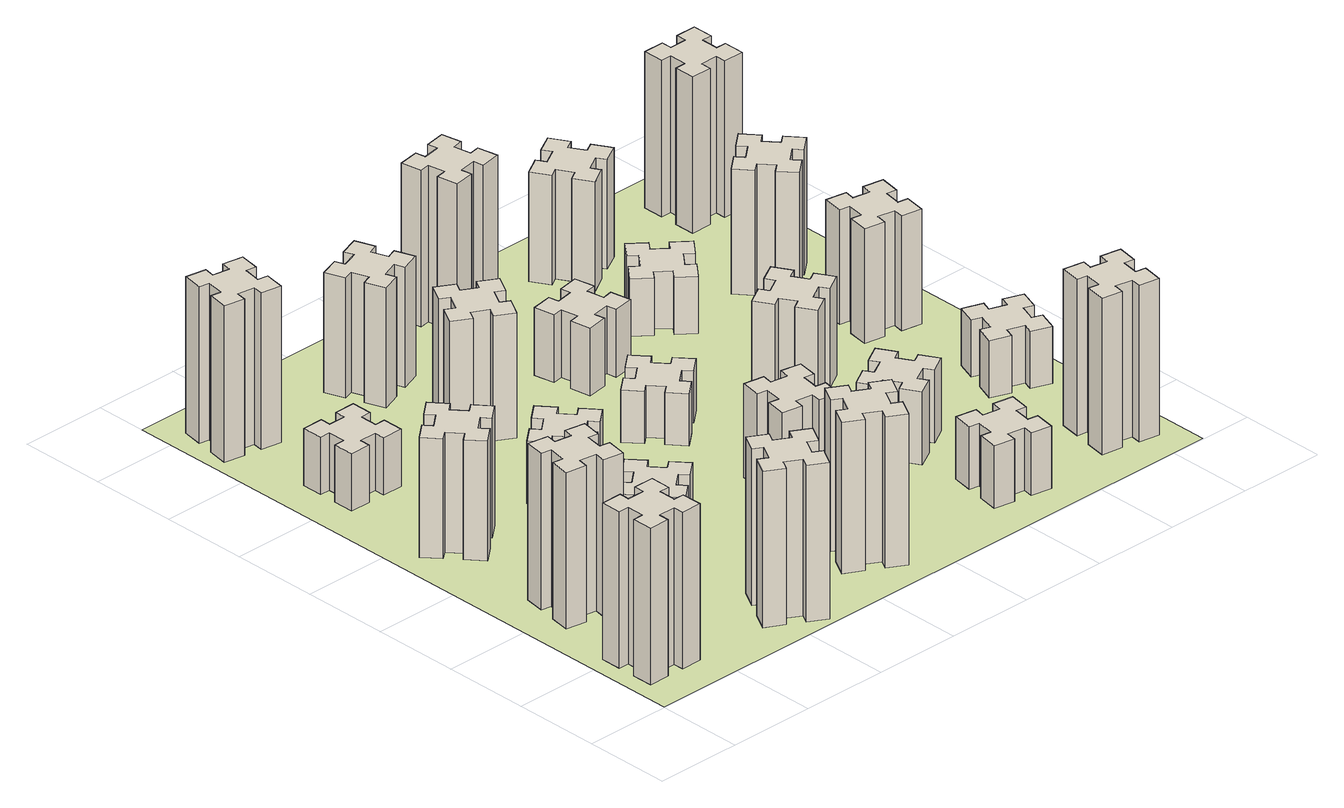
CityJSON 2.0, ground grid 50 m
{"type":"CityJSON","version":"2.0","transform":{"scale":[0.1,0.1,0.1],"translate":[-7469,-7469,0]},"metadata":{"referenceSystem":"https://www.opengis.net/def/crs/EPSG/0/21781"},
"CityObjects":{
"building1":{"type":"Building","attributes":{"class":"1000","function":"1000","usage":"1000","yearOfConstruction":2016,"roofType":"1000","measuredHeight":90,"storeysAboveGround":30,"storeysBelowGround":0},"geometry":[{"type":"Solid","lod":"1","boundaries":[[[[0,1,2,3,4,5,6,7,8,9,10,11,12,13,14,15,16,17,18,19]],[[17,16,20,21]],[[16,15,22,20]],[[15,14,23,22]],[[14,13,24,23]],[[13,12,25,24]],[[12,11,26,25]],[[11,10,27,26]],[[10,9,28,27]],[[9,8,29,28]],[[8,7,30,29]],[[7,6,31,30]],[[6,5,32,31]],[[5,4,33,32]],[[4,3,34,33]],[[3,2,35,34]],[[2,1,36,35]],[[1,0,37,36]],[[0,19,38,37]],[[19,18,39,38]],[[18,17,21,39]],[[24,25,26,27,28,29,30,31,32,33,34,35,36,37,38,39,21,20,22,23]]]]}]},
"building2":{"type":"Building","attributes":{"class":"1000","function":"1000","usage":"1000","yearOfConstruction":2016,"roofType":"1000","measuredHeight":90,"storeysAboveGround":30,"storeysBelowGround":0},"geometry":[{"type":"Solid","lod":"1","boundaries":[[[[40,41,42,43,44,45,46,47,48,49,50,51,52,53,54,55,56,57,58,59]],[[57,56,60,61]],[[56,55,62,60]],[[55,54,63,62]],[[54,53,64,63]],[[53,52,65,64]],[[52,51,66,65]],[[51,50,67,66]],[[50,49,68,67]],[[49,48,69,68]],[[48,47,70,69]],[[47,46,71,70]],[[46,45,72,71]],[[45,44,73,72]],[[44,43,74,73]],[[43,42,75,74]],[[42,41,76,75]],[[41,40,77,76]],[[40,59,78,77]],[[59,58,79,78]],[[58,57,61,79]],[[64,65,66,67,68,69,70,71,72,73,74,75,76,77,78,79,61,60,62,63]]]]}]},
"building3":{"type":"Building","attributes":{"class":"1000","function":"1000","usage":"1000","yearOfConstruction":2016,"roofType":"1000","measuredHeight":69,"storeysAboveGround":30,"storeysBelowGround":0},"geometry":[{"type":"Solid","lod":"1","boundaries":[[[[80,81,82,83,84,85,86,87,88,89,90,91,92,93,94,95,96,97,98,99]],[[97,96,100,101]],[[96,95,102,100]],[[95,94,103,102]],[[94,93,104,103]],[[93,92,105,104]],[[92,91,106,105]],[[91,90,107,106]],[[90,89,108,107]],[[89,88,109,108]],[[88,87,110,109]],[[87,86,111,110]],[[86,85,112,111]],[[85,84,113,112]],[[84,83,114,113]],[[83,82,115,114]],[[82,81,116,115]],[[81,80,117,116]],[[80,99,118,117]],[[99,98,119,118]],[[98,97,101,119]],[[104,105,106,107,108,109,110,111,112,113,114,115,116,117,118,119,101,100,102,103]]]]}]},
"building4":{"type":"Building","attributes":{"class":"1000","function":"1000","usage":"1000","yearOfConstruction":2016,"roofType":"1000","measuredHeight":33,"storeysAboveGround":30,"storeysBelowGround":0},"geometry":[{"type":"Solid","lod":"1","boundaries":[[[[120,121,122,123,124,125,126,127,128,129,130,131,132,133,134,135,136,137,138,139]],[[137,136,140,141]],[[136,135,142,140]],[[135,134,143,142]],[[134,133,144,143]],[[133,132,145,144]],[[132,131,146,145]],[[131,130,147,146]],[[130,129,148,147]],[[129,128,149,148]],[[128,127,150,149]],[[127,126,151,150]],[[126,125,152,151]],[[125,124,153,152]],[[124,123,154,153]],[[123,122,155,154]],[[122,121,156,155]],[[121,120,157,156]],[[120,139,158,157]],[[139,138,159,158]],[[138,137,141,159]],[[144,145,146,147,148,149,150,151,152,153,154,155,156,157,158,159,141,140,142,143]]]]}]},
"building5":{"type":"Building","attributes":{"class":"1000","function":"1000","usage":"1000","yearOfConstruction":2016,"roofType":"1000","measuredHeight":90,"storeysAboveGround":30,"storeysBelowGround":0},"geometry":[{"type":"Solid","lod":"1","boundaries":[[[[160,161,162,163,164,165,166,167,168,169,170,171,172,173,174,175,176,177,178,179]],[[177,176,180,181]],[[176,175,182,180]],[[175,174,183,182]],[[174,173,184,183]],[[173,172,185,184]],[[172,171,186,185]],[[171,170,187,186]],[[170,169,188,187]],[[169,168,189,188]],[[168,167,190,189]],[[167,166,191,190]],[[166,165,192,191]],[[165,164,193,192]],[[164,163,194,193]],[[163,162,195,194]],[[162,161,196,195]],[[161,160,197,196]],[[160,179,198,197]],[[179,178,199,198]],[[178,177,181,199]],[[184,185,186,187,188,189,190,191,192,193,194,195,196,197,198,199,181,180,182,183]]]]}]},
"building6":{"type":"Building","attributes":{"class":"1000","function":"1000","usage":"1000","yearOfConstruction":2016,"roofType":"1000","measuredHeight":90,"storeysAboveGround":30,"storeysBelowGround":0},"geometry":[{"type":"Solid","lod":"1","boundaries":[[[[200,201,202,203,204,205,206,207,208,209,210,211,212,213,214,215,216,217,218,219]],[[217,216,220,221]],[[216,215,222,220]],[[215,214,223,222]],[[214,213,224,223]],[[213,212,225,224]],[[212,211,226,225]],[[211,210,227,226]],[[210,209,228,227]],[[209,208,229,228]],[[208,207,230,229]],[[207,206,231,230]],[[206,205,232,231]],[[205,204,233,232]],[[204,203,234,233]],[[203,202,235,234]],[[202,201,236,235]],[[201,200,237,236]],[[200,219,238,237]],[[219,218,239,238]],[[218,217,221,239]],[[224,225,226,227,228,229,230,231,232,233,234,235,236,237,238,239,221,220,222,223]]]]}]},
"building7":{"type":"Building","attributes":{"class":"1000","function":"1000","usage":"1000","yearOfConstruction":2016,"roofType":"1000","measuredHeight":33,"storeysAboveGround":30,"storeysBelowGround":0},"geometry":[{"type":"Solid","lod":"1","boundaries":[[[[240,241,242,243,244,245,246,247,248,249,250,251,252,253,254,255,256,257,258,259]],[[257,256,260,261]],[[256,255,262,260]],[[255,254,263,262]],[[254,253,264,263]],[[253,252,265,264]],[[252,251,266,265]],[[251,250,267,266]],[[250,249,268,267]],[[249,248,269,268]],[[248,247,270,269]],[[247,246,271,270]],[[246,245,272,271]],[[245,244,273,272]],[[244,243,274,273]],[[243,242,275,274]],[[242,241,276,275]],[[241,240,277,276]],[[240,259,278,277]],[[259,258,279,278]],[[258,257,261,279]],[[264,265,266,267,268,269,270,271,272,273,274,275,276,277,278,279,261,260,262,263]]]]}]},
"building8":{"type":"Building","attributes":{"class":"1000","function":"1000","usage":"1000","yearOfConstruction":2016,"roofType":"1000","measuredHeight":36,"storeysAboveGround":30,"storeysBelowGround":0},"geometry":[{"type":"Solid","lod":"1","boundaries":[[[[280,281,282,283,284,285,286,287,288,289,290,291,292,293,294,295,296,297,298,299]],[[297,296,300,301]],[[296,295,302,300]],[[295,294,303,302]],[[294,293,304,303]],[[293,292,305,304]],[[292,291,306,305]],[[291,290,307,306]],[[290,289,308,307]],[[289,288,309,308]],[[288,287,310,309]],[[287,286,311,310]],[[286,285,312,311]],[[285,284,313,312]],[[284,283,314,313]],[[283,282,315,314]],[[282,281,316,315]],[[281,280,317,316]],[[280,299,318,317]],[[299,298,319,318]],[[298,297,301,319]],[[304,305,306,307,308,309,310,311,312,313,314,315,316,317,318,319,301,300,302,303]]]]}]},
"building9":{"type":"Building","attributes":{"class":"1000","function":"1000","usage":"1000","yearOfConstruction":2016,"roofType":"1000","measuredHeight":87,"storeysAboveGround":30,"storeysBelowGround":0},"geometry":[{"type":"Solid","lod":"1","boundaries":[[[[320,321,322,323,324,325,326,327,328,329,330,331,332,333,334,335,336,337,338,339]],[[337,336,340,341]],[[336,335,342,340]],[[335,334,343,342]],[[334,333,344,343]],[[333,332,345,344]],[[332,331,346,345]],[[331,330,347,346]],[[330,329,348,347]],[[329,328,349,348]],[[328,327,350,349]],[[327,326,351,350]],[[326,325,352,351]],[[325,324,353,352]],[[324,323,354,353]],[[323,322,355,354]],[[322,321,356,355]],[[321,320,357,356]],[[320,339,358,357]],[[339,338,359,358]],[[338,337,341,359]],[[344,345,346,347,348,349,350,351,352,353,354,355,356,357,358,359,341,340,342,343]]]]}]},
"building10":{"type":"Building","attributes":{"class":"1000","function":"1000","usage":"1000","yearOfConstruction":2016,"roofType":"1000","measuredHeight":72,"storeysAboveGround":30,"storeysBelowGround":0},"geometry":[{"type":"Solid","lod":"1","boundaries":[[[[360,361,362,363,364,365,366,367,368,369,370,371,372,373,374,375,376,377,378,379]],[[377,376,380,381]],[[376,375,382,380]],[[375,374,383,382]],[[374,373,384,383]],[[373,372,385,384]],[[372,371,386,385]],[[371,370,387,386]],[[370,369,388,387]],[[369,368,389,388]],[[368,367,390,389]],[[367,366,391,390]],[[366,365,392,391]],[[365,364,393,392]],[[364,363,394,393]],[[363,362,395,394]],[[362,361,396,395]],[[361,360,397,396]],[[360,379,398,397]],[[379,378,399,398]],[[378,377,381,399]],[[384,385,386,387,388,389,390,391,392,393,394,395,396,397,398,399,381,380,382,383]]]]}]},
"building11":{"type":"Building","attributes":{"class":"1000","function":"1000","usage":"1000","yearOfConstruction":2016,"roofType":"1000","measuredHeight":69,"storeysAboveGround":30,"storeysBelowGround":0},"geometry":[{"type":"Solid","lod":"1","boundaries":[[[[400,401,402,403,404,405,406,407,408,409,410,411,412,413,414,415,416,417,418,419]],[[417,416,420,421]],[[416,415,422,420]],[[415,414,423,422]],[[414,413,424,423]],[[413,412,425,424]],[[412,411,426,425]],[[411,410,427,426]],[[410,409,428,427]],[[409,408,429,428]],[[408,407,430,429]],[[407,406,431,430]],[[406,405,432,431]],[[405,404,433,432]],[[404,403,434,433]],[[403,402,435,434]],[[402,401,436,435]],[[401,400,437,436]],[[400,419,438,437]],[[419,418,439,438]],[[418,417,421,439]],[[424,425,426,427,428,429,430,431,432,433,434,435,436,437,438,439,421,420,422,423]]]]}]},
"building12":{"type":"Building","attributes":{"class":"1000","function":"1000","usage":"1000","yearOfConstruction":2016,"roofType":"1000","measuredHeight":54,"storeysAboveGround":30,"storeysBelowGround":0},"geometry":[{"type":"Solid","lod":"1","boundaries":[[[[440,441,442,443,444,445,446,447,448,449,450,451,452,453,454,455,456,457,458,459]],[[457,456,460,461]],[[456,455,462,460]],[[455,454,463,462]],[[454,453,464,463]],[[453,452,465,464]],[[452,451,466,465]],[[451,450,467,466]],[[450,449,468,467]],[[449,448,469,468]],[[448,447,470,469]],[[447,446,471,470]],[[446,445,472,471]],[[445,444,473,472]],[[444,443,474,473]],[[443,442,475,474]],[[442,441,476,475]],[[441,440,477,476]],[[440,459,478,477]],[[459,458,479,478]],[[458,457,461,479]],[[464,465,466,467,468,469,470,471,472,473,474,475,476,477,478,479,461,460,462,463]]]]}]},
"building13":{"type":"Building","attributes":{"class":"1000","function":"1000","usage":"1000","yearOfConstruction":2016,"roofType":"1000","measuredHeight":30,"storeysAboveGround":30,"storeysBelowGround":0},"geometry":[{"type":"Solid","lod":"1","boundaries":[[[[480,481,482,483,484,485,486,487,488,489,490,491,492,493,494,495,496,497,498,499]],[[497,496,500,501]],[[496,495,502,500]],[[495,494,503,502]],[[494,493,504,503]],[[493,492,505,504]],[[492,491,506,505]],[[491,490,507,506]],[[490,489,508,507]],[[489,488,509,508]],[[488,487,510,509]],[[487,486,511,510]],[[486,485,512,511]],[[485,484,513,512]],[[484,483,514,513]],[[483,482,515,514]],[[482,481,516,515]],[[481,480,517,516]],[[480,499,518,517]],[[499,498,519,518]],[[498,497,501,519]],[[504,505,506,507,508,509,510,511,512,513,514,515,516,517,518,519,501,500,502,503]]]]}]},
"building14":{"type":"Building","attributes":{"class":"1000","function":"1000","usage":"1000","yearOfConstruction":2016,"roofType":"1000","measuredHeight":39,"storeysAboveGround":30,"storeysBelowGround":0},"geometry":[{"type":"Solid","lod":"1","boundaries":[[[[520,521,522,523,524,525,526,527,528,529,530,531,532,533,534,535,536,537,538,539]],[[537,536,540,541]],[[536,535,542,540]],[[535,534,543,542]],[[534,533,544,543]],[[533,532,545,544]],[[532,531,546,545]],[[531,530,547,546]],[[530,529,548,547]],[[529,528,549,548]],[[528,527,550,549]],[[527,526,551,550]],[[526,525,552,551]],[[525,524,553,552]],[[524,523,554,553]],[[523,522,555,554]],[[522,521,556,555]],[[521,520,557,556]],[[520,539,558,557]],[[539,538,559,558]],[[538,537,541,559]],[[544,545,546,547,548,549,550,551,552,553,554,555,556,557,558,559,541,540,542,543]]]]}]},
"building15":{"type":"Building","attributes":{"class":"1000","function":"1000","usage":"1000","yearOfConstruction":2016,"roofType":"1000","measuredHeight":36,"storeysAboveGround":30,"storeysBelowGround":0},"geometry":[{"type":"Solid","lod":"1","boundaries":[[[[560,561,562,563,564,565,566,567,568,569,570,571,572,573,574,575,576,577,578,579]],[[577,576,580,581]],[[576,575,582,580]],[[575,574,583,582]],[[574,573,584,583]],[[573,572,585,584]],[[572,571,586,585]],[[571,570,587,586]],[[570,569,588,587]],[[569,568,589,588]],[[568,567,590,589]],[[567,566,591,590]],[[566,565,592,591]],[[565,564,593,592]],[[564,563,594,593]],[[563,562,595,594]],[[562,561,596,595]],[[561,560,597,596]],[[560,579,598,597]],[[579,578,599,598]],[[578,577,581,599]],[[584,585,586,587,588,589,590,591,592,593,594,595,596,597,598,599,581,580,582,583]]]]}]},
"building16":{"type":"Building","attributes":{"class":"1000","function":"1000","usage":"1000","yearOfConstruction":2016,"roofType":"1000","measuredHeight":90,"storeysAboveGround":30,"storeysBelowGround":0},"geometry":[{"type":"Solid","lod":"1","boundaries":[[[[600,601,602,603,604,605,606,607,608,609,610,611,612,613,614,615,616,617,618,619]],[[617,616,620,621]],[[616,615,622,620]],[[615,614,623,622]],[[614,613,624,623]],[[613,612,625,624]],[[612,611,626,625]],[[611,610,627,626]],[[610,609,628,627]],[[609,608,629,628]],[[608,607,630,629]],[[607,606,631,630]],[[606,605,632,631]],[[605,604,633,632]],[[604,603,634,633]],[[603,602,635,634]],[[602,601,636,635]],[[601,600,637,636]],[[600,619,638,637]],[[619,618,639,638]],[[618,617,621,639]],[[624,625,626,627,628,629,630,631,632,633,634,635,636,637,638,639,621,620,622,623]]]]}]},
"building17":{"type":"Building","attributes":{"class":"1000","function":"1000","usage":"1000","yearOfConstruction":2016,"roofType":"1000","measuredHeight":42,"storeysAboveGround":30,"storeysBelowGround":0},"geometry":[{"type":"Solid","lod":"1","boundaries":[[[[640,641,642,643,644,645,646,647,648,649,650,651,652,653,654,655,656,657,658,659]],[[657,656,660,661]],[[656,655,662,660]],[[655,654,663,662]],[[654,653,664,663]],[[653,652,665,664]],[[652,651,666,665]],[[651,650,667,666]],[[650,649,668,667]],[[649,648,669,668]],[[648,647,670,669]],[[647,646,671,670]],[[646,645,672,671]],[[645,644,673,672]],[[644,643,674,673]],[[643,642,675,674]],[[642,641,676,675]],[[641,640,677,676]],[[640,659,678,677]],[[659,658,679,678]],[[658,657,661,679]],[[664,665,666,667,668,669,670,671,672,673,674,675,676,677,678,679,661,660,662,663]]]]}]},
"building18":{"type":"Building","attributes":{"class":"1000","function":"1000","usage":"1000","yearOfConstruction":2016,"roofType":"1000","measuredHeight":57,"storeysAboveGround":30,"storeysBelowGround":0},"geometry":[{"type":"Solid","lod":"1","boundaries":[[[[680,681,682,683,684,685,686,687,688,689,690,691,692,693,694,695,696,697,698,699]],[[697,696,700,701]],[[696,695,702,700]],[[695,694,703,702]],[[694,693,704,703]],[[693,692,705,704]],[[692,691,706,705]],[[691,690,707,706]],[[690,689,708,707]],[[689,688,709,708]],[[688,687,710,709]],[[687,686,711,710]],[[686,685,712,711]],[[685,684,713,712]],[[684,683,714,713]],[[683,682,715,714]],[[682,681,716,715]],[[681,680,717,716]],[[680,699,718,717]],[[699,698,719,718]],[[698,697,701,719]],[[704,705,706,707,708,709,710,711,712,713,714,715,716,717,718,719,701,700,702,703]]]]}]},
"building19":{"type":"Building","attributes":{"class":"1000","function":"1000","usage":"1000","yearOfConstruction":2016,"roofType":"1000","measuredHeight":33,"storeysAboveGround":30,"storeysBelowGround":0},"geometry":[{"type":"Solid","lod":"1","boundaries":[[[[720,721,722,723,724,725,726,727,728,729,730,731,732,733,734,735,736,737,738,739]],[[737,736,740,741]],[[736,735,742,740]],[[735,734,743,742]],[[734,733,744,743]],[[733,732,745,744]],[[732,731,746,745]],[[731,730,747,746]],[[730,729,748,747]],[[729,728,749,748]],[[728,727,750,749]],[[727,726,751,750]],[[726,725,752,751]],[[725,724,753,752]],[[724,723,754,753]],[[723,722,755,754]],[[722,721,756,755]],[[721,720,757,756]],[[720,739,758,757]],[[739,738,759,758]],[[738,737,741,759]],[[744,745,746,747,748,749,750,751,752,753,754,755,756,757,758,759,741,740,742,743]]]]}]},
"building20":{"type":"Building","attributes":{"class":"1000","function":"1000","usage":"1000","yearOfConstruction":2016,"roofType":"1000","measuredHeight":90,"storeysAboveGround":30,"storeysBelowGround":0},"geometry":[{"type":"Solid","lod":"1","boundaries":[[[[760,761,762,763,764,765,766,767,768,769,770,771,772,773,774,775,776,777,778,779]],[[777,776,780,781]],[[776,775,782,780]],[[775,774,783,782]],[[774,773,784,783]],[[773,772,785,784]],[[772,771,786,785]],[[771,770,787,786]],[[770,769,788,787]],[[769,768,789,788]],[[768,767,790,789]],[[767,766,791,790]],[[766,765,792,791]],[[765,764,793,792]],[[764,763,794,793]],[[763,762,795,794]],[[762,761,796,795]],[[761,760,797,796]],[[760,779,798,797]],[[779,778,799,798]],[[778,777,781,799]],[[784,785,786,787,788,789,790,791,792,793,794,795,796,797,798,799,781,780,782,783]]]]}]},
"building21":{"type":"Building","attributes":{"class":"1000","function":"1000","usage":"1000","yearOfConstruction":2016,"roofType":"1000","measuredHeight":63,"storeysAboveGround":30,"storeysBelowGround":0},"geometry":[{"type":"Solid","lod":"1","boundaries":[[[[800,801,802,803,804,805,806,807,808,809,810,811,812,813,814,815,816,817,818,819]],[[817,816,820,821]],[[816,815,822,820]],[[815,814,823,822]],[[814,813,824,823]],[[813,812,825,824]],[[812,811,826,825]],[[811,810,827,826]],[[810,809,828,827]],[[809,808,829,828]],[[808,807,830,829]],[[807,806,831,830]],[[806,805,832,831]],[[805,804,833,832]],[[804,803,834,833]],[[803,802,835,834]],[[802,801,836,835]],[[801,800,837,836]],[[800,819,838,837]],[[819,818,839,838]],[[818,817,821,839]],[[824,825,826,827,828,829,830,831,832,833,834,835,836,837,838,839,821,820,822,823]]]]}]},
"building22":{"type":"Building","attributes":{"class":"1000","function":"1000","usage":"1000","yearOfConstruction":2016,"roofType":"1000","measuredHeight":33,"storeysAboveGround":30,"storeysBelowGround":0},"geometry":[{"type":"Solid","lod":"1","boundaries":[[[[840,841,842,843,844,845,846,847,848,849,850,851,852,853,854,855,856,857,858,859]],[[857,856,860,861]],[[856,855,862,860]],[[855,854,863,862]],[[854,853,864,863]],[[853,852,865,864]],[[852,851,866,865]],[[851,850,867,866]],[[850,849,868,867]],[[849,848,869,868]],[[848,847,870,869]],[[847,846,871,870]],[[846,845,872,871]],[[845,844,873,872]],[[844,843,874,873]],[[843,842,875,874]],[[842,841,876,875]],[[841,840,877,876]],[[840,859,878,877]],[[859,858,879,878]],[[858,857,861,879]],[[864,865,866,867,868,869,870,871,872,873,874,875,876,877,878,879,861,860,862,863]]]]}]},
"building23":{"type":"Building","attributes":{"class":"1000","function":"1000","usage":"1000","yearOfConstruction":2016,"roofType":"1000","measuredHeight":66,"storeysAboveGround":30,"storeysBelowGround":0},"geometry":[{"type":"Solid","lod":"1","boundaries":[[[[880,881,882,883,884,885,886,887,888,889,890,891,892,893,894,895,896,897,898,899]],[[897,896,900,901]],[[896,895,902,900]],[[895,894,903,902]],[[894,893,904,903]],[[893,892,905,904]],[[892,891,906,905]],[[891,890,907,906]],[[890,889,908,907]],[[889,888,909,908]],[[888,887,910,909]],[[887,886,911,910]],[[886,885,912,911]],[[885,884,913,912]],[[884,883,914,913]],[[883,882,915,914]],[[882,881,916,915]],[[881,880,917,916]],[[880,899,918,917]],[[899,898,919,918]],[[898,897,901,919]],[[904,905,906,907,908,909,910,911,912,913,914,915,916,917,918,919,901,900,902,903]]]]}]},
"building24":{"type":"Building","attributes":{"class":"1000","function":"1000","usage":"1000","yearOfConstruction":2016,"roofType":"1000","measuredHeight":72,"storeysAboveGround":30,"storeysBelowGround":0},"geometry":[{"type":"Solid","lod":"1","boundaries":[[[[920,921,922,923,924,925,926,927,928,929,930,931,932,933,934,935,936,937,938,939]],[[937,936,940,941]],[[936,935,942,940]],[[935,934,943,942]],[[934,933,944,943]],[[933,932,945,944]],[[932,931,946,945]],[[931,930,947,946]],[[930,929,948,947]],[[929,928,949,948]],[[928,927,950,949]],[[927,926,951,950]],[[926,925,952,951]],[[925,924,953,952]],[[924,923,954,953]],[[923,922,955,954]],[[922,921,956,955]],[[921,920,957,956]],[[920,939,958,957]],[[939,938,959,958]],[[938,937,941,959]],[[944,945,946,947,948,949,950,951,952,953,954,955,956,957,958,959,941,940,942,943]]]]}]},
"building25":{"type":"Building","attributes":{"class":"1000","function":"1000","usage":"1000","yearOfConstruction":2016,"roofType":"1000","measuredHeight":90,"storeysAboveGround":30,"storeysBelowGround":0},"geometry":[{"type":"Solid","lod":"1","boundaries":[[[[960,961,962,963,964,965,966,967,968,969,970,971,972,973,974,975,976,977,978,979]],[[977,976,980,981]],[[976,975,982,980]],[[975,974,983,982]],[[974,973,984,983]],[[973,972,985,984]],[[972,971,986,985]],[[971,970,987,986]],[[970,969,988,987]],[[969,968,989,988]],[[968,967,990,989]],[[967,966,991,990]],[[966,965,992,991]],[[965,964,993,992]],[[964,963,994,993]],[[963,962,995,994]],[[962,961,996,995]],[[961,960,997,996]],[[960,979,998,997]],[[979,978,999,998]],[[978,977,981,999]],[[984,985,986,987,988,989,990,991,992,993,994,995,996,997,998,999,981,980,982,983]]]]}]},
"landuse1":{"type":"LandUse","attributes":{"name":"plot1","function":"1010"},"geometry":[{"type":"MultiSurface","lod":"1","boundaries":[[[1000,1001,1002,1003]]]}]}
},
"vertices":[
[165,425,0],[165,325,0],[105,325,0],[105,205,0],[225,205,0],[225,265,0],[325,265,0],[325,205,0],[445,205,0],[445,325,0],[385,325,0],[385,425,0],[445,425,0],[445,545,0],[325,545,0],[325,485,0],[225,485,0],[225,545,0],[105,545,0],[105,425,0],[225,485,900],[225,545,900],[325,485,900],[325,545,900],[445,545,900],[445,425,900],[385,425,900],[385,325,900],[445,325,900],[445,205,900],[325,205,900],[325,265,900],[225,265,900],[225,205,900],[105,205,900],[105,325,900],[165,325,900],[165,425,900],[105,425,900],[105,545,900],
[307,916,0],[405,898,0],[395,839,0],[513,818,0],[534,937,0],[475,947,0],[492,1045,0],[551,1035,0],[572,1153,0],[454,1174,0],[444,1115,0],[345,1132,0],[356,1191,0],[237,1212,0],[217,1094,0],[276,1084,0],[258,985,0],[199,996,0],[178,877,0],[297,857,0],[258,985,900],[199,996,900],[276,1084,900],[217,1094,900],[237,1212,900],[356,1191,900],[345,1132,900],[444,1115,900],[454,1174,900],[572,1153,900],[551,1035,900],[492,1045,900],[475,947,900],[534,937,900],[513,818,900],[395,839,900],[405,898,900],[307,916,900],[297,857,900],[178,877,900],
[492,1888,0],[427,1964,0],[473,2003,0],[396,2095,0],[304,2018,0],[343,1972,0],[266,1907,0],[228,1953,0],[136,1876,0],[213,1784,0],[259,1823,0],[323,1746,0],[277,1708,0],[354,1616,0],[446,1693,0],[408,1739,0],[484,1803,0],[523,1757,0],[615,1834,0],[538,1926,0],[484,1803,690],[523,1757,690],[408,1739,690],[446,1693,690],[354,1616,690],[277,1708,690],[323,1746,690],[259,1823,690],[213,1784,690],[136,1876,690],[228,1953,690],[266,1907,690],[343,1972,690],[304,2018,690],[396,2095,690],[473,2003,690],[427,1964,690],[492,1888,690],[538,1926,690],[615,1834,690],
[485,2545,0],[485,2645,0],[545,2645,0],[545,2765,0],[425,2765,0],[425,2705,0],[325,2705,0],[325,2765,0],[205,2765,0],[205,2645,0],[265,2645,0],[265,2545,0],[205,2545,0],[205,2425,0],[325,2425,0],[325,2485,0],[425,2485,0],[425,2425,0],[545,2425,0],[545,2545,0],[425,2485,330],[425,2425,330],[325,2485,330],[325,2425,330],[205,2425,330],[205,2545,330],[265,2545,330],[265,2645,330],[205,2645,330],[205,2765,330],[325,2765,330],[325,2705,330],[425,2705,330],[425,2765,330],[545,2765,330],[545,2645,330],[485,2645,330],[485,2545,330],[545,2545,330],[545,2425,330],
[1214,346,0],[1127,396,0],[1157,448,0],[1053,508,0],[993,404,0],[1045,374,0],[995,287,0],[943,317,0],[883,213,0],[987,153,0],[1017,205,0],[1104,155,0],[1074,103,0],[1178,43,0],[1238,147,0],[1186,177,0],[1236,264,0],[1288,234,0],[1348,338,0],[1244,398,0],[1236,264,900],[1288,234,900],[1186,177,900],[1238,147,900],[1178,43,900],[1074,103,900],[1104,155,900],[1017,205,900],[987,153,900],[883,213,900],[943,317,900],[995,287,900],[1045,374,900],[993,404,900],[1053,508,900],[1157,448,900],[1127,396,900],[1214,346,900],[1244,398,900],[1348,338,900],
[207,3236,0],[305,3218,0],[295,3159,0],[413,3138,0],[434,3257,0],[375,3267,0],[392,3365,0],[451,3355,0],[472,3473,0],[354,3494,0],[344,3435,0],[245,3452,0],[256,3511,0],[137,3532,0],[117,3414,0],[176,3404,0],[158,3305,0],[99,3316,0],[78,3197,0],[197,3177,0],[158,3305,900],[99,3316,900],[176,3404,900],[117,3414,900],[137,3532,900],[256,3511,900],[245,3452,900],[344,3435,900],[354,3494,900],[472,3473,900],[451,3355,900],[392,3365,900],[375,3267,900],[434,3257,900],[413,3138,900],[295,3159,900],[305,3218,900],[207,3236,900],[197,3177,900],[78,3197,900],
[1083,1332,0],[1006,1267,0],[968,1313,0],[876,1236,0],[953,1144,0],[999,1183,0],[1063,1106,0],[1017,1068,0],[1094,976,0],[1186,1053,0],[1148,1099,0],[1224,1163,0],[1263,1117,0],[1355,1194,0],[1278,1286,0],[1232,1248,0],[1167,1324,0],[1213,1363,0],[1136,1455,0],[1044,1378,0],[1167,1324,330],[1213,1363,330],[1232,1248,330],[1278,1286,330],[1355,1194,330],[1263,1117,330],[1224,1163,330],[1148,1099,330],[1186,1053,330],[1094,976,330],[1017,1068,330],[1063,1106,330],[999,1183,330],[953,1144,330],[876,1236,330],[968,1313,330],[1006,1267,330],[1083,1332,330],[1044,1378,330],[1136,1455,330],
[1083,1972,0],[1006,1907,0],[968,1953,0],[876,1876,0],[953,1784,0],[999,1823,0],[1063,1746,0],[1017,1708,0],[1094,1616,0],[1186,1693,0],[1148,1739,0],[1224,1803,0],[1263,1757,0],[1355,1834,0],[1278,1926,0],[1232,1888,0],[1167,1964,0],[1213,2003,0],[1136,2095,0],[1044,2018,0],[1167,1964,360],[1213,2003,360],[1232,1888,360],[1278,1926,360],[1355,1834,360],[1263,1757,360],[1224,1803,360],[1148,1739,360],[1186,1693,360],[1094,1616,360],[1017,1708,360],[1063,1746,360],[999,1823,360],[953,1784,360],[876,1876,360],[968,1953,360],[1006,1907,360],[1083,1972,360],[1044,2018,360],[1136,2095,360],
[1657,305,0],[1744,255,0],[1714,203,0],[1818,143,0],[1878,247,0],[1826,277,0],[1876,364,0],[1928,334,0],[1988,438,0],[1884,498,0],[1854,446,0],[1767,496,0],[1797,548,0],[1693,608,0],[1633,504,0],[1685,474,0],[1635,387,0],[1583,417,0],[1523,313,0],[1627,253,0],[1635,387,870],[1583,417,870],[1685,474,870],[1633,504,870],[1693,608,870],[1797,548,870],[1767,496,870],[1854,446,870],[1884,498,870],[1988,438,870],[1928,334,870],[1876,364,870],[1826,277,870],[1878,247,870],[1818,143,870],[1714,203,870],[1744,255,870],[1657,305,870],[1627,253,870],[1523,313,870],
[1314,2666,0],[1227,2716,0],[1257,2768,0],[1153,2828,0],[1093,2724,0],[1145,2694,0],[1095,2607,0],[1043,2637,0],[983,2533,0],[1087,2473,0],[1117,2525,0],[1204,2475,0],[1174,2423,0],[1278,2363,0],[1338,2467,0],[1286,2497,0],[1336,2584,0],[1388,2554,0],[1448,2658,0],[1344,2718,0],[1336,2584,720],[1388,2554,720],[1286,2497,720],[1338,2467,720],[1278,2363,720],[1174,2423,720],[1204,2475,720],[1117,2525,720],[1087,2473,720],[983,2533,720],[1043,2637,720],[1095,2607,720],[1145,2694,720],[1093,2724,720],[1153,2828,720],[1257,2768,720],[1227,2716,720],[1314,2666,720],[1344,2718,720],[1448,2658,720],
[1125,3356,0],[1031,3322,0],[1010,3378,0],[897,3337,0],[939,3224,0],[995,3245,0],[1029,3151,0],[973,3130,0],[1014,3017,0],[1127,3059,0],[1106,3115,0],[1200,3149,0],[1220,3093,0],[1333,3134,0],[1292,3247,0],[1236,3226,0],[1202,3320,0],[1258,3340,0],[1217,3453,0],[1104,3412,0],[1202,3320,690],[1258,3340,690],[1236,3226,690],[1292,3247,690],[1333,3134,690],[1220,3093,690],[1200,3149,690],[1106,3115,690],[1127,3059,690],[1014,3017,690],[973,3130,690],[1029,3151,690],[995,3245,690],[939,3224,690],[897,3337,690],[1010,3378,690],[1031,3322,690],[1125,3356,690],[1104,3412,690],[1217,3453,690],
[2055,1047,0],[2072,1145,0],[2131,1135,0],[2152,1253,0],[2034,1274,0],[2024,1215,0],[1925,1232,0],[1936,1291,0],[1817,1312,0],[1797,1194,0],[1856,1184,0],[1838,1085,0],[1779,1096,0],[1758,977,0],[1877,957,0],[1887,1016,0],[1985,998,0],[1975,939,0],[2093,918,0],[2114,1037,0],[1985,998,540],[1975,939,540],[1887,1016,540],[1877,957,540],[1758,977,540],[1779,1096,540],[1838,1085,540],[1856,1184,540],[1797,1194,540],[1817,1312,540],[1936,1291,540],[1925,1232,540],[2024,1215,540],[2034,1274,540],[2152,1253,540],[2131,1135,540],[2072,1145,540],[2055,1047,540],[2114,1037,540],[2093,918,540],
[1972,1988,0],[1907,2064,0],[1953,2103,0],[1876,2195,0],[1784,2118,0],[1823,2072,0],[1746,2007,0],[1708,2053,0],[1616,1976,0],[1693,1884,0],[1739,1923,0],[1803,1846,0],[1757,1808,0],[1834,1716,0],[1926,1793,0],[1888,1839,0],[1964,1903,0],[2003,1857,0],[2095,1934,0],[2018,2026,0],[1964,1903,300],[2003,1857,300],[1888,1839,300],[1926,1793,300],[1834,1716,300],[1757,1808,300],[1803,1846,300],[1739,1923,300],[1693,1884,300],[1616,1976,300],[1708,2053,300],[1746,2007,300],[1823,2072,300],[1784,2118,300],[1876,2195,300],[1953,2103,300],[1907,2064,300],[1972,1988,300],[2018,2026,300],[2095,1934,300],
[2072,2565,0],[2055,2664,0],[2114,2674,0],[2093,2792,0],[1975,2771,0],[1985,2712,0],[1887,2695,0],[1877,2754,0],[1758,2733,0],[1779,2615,0],[1838,2625,0],[1856,2527,0],[1797,2517,0],[1817,2398,0],[1936,2419,0],[1925,2478,0],[2024,2496,0],[2034,2437,0],[2152,2457,0],[2131,2576,0],[2024,2496,390],[2034,2437,390],[1925,2478,390],[1936,2419,390],[1817,2398,390],[1797,2517,390],[1856,2527,390],[1838,2625,390],[1779,2615,390],[1758,2733,390],[1877,2754,390],[1887,2695,390],[1985,2712,390],[1975,2771,390],[2093,2792,390],[2114,2674,390],[2055,2664,390],[2072,2565,390],[2131,2576,390],[2152,2457,390],
[2596,444,0],[2578,345,0],[2519,356,0],[2498,237,0],[2617,217,0],[2627,276,0],[2725,258,0],[2715,199,0],[2833,178,0],[2854,297,0],[2795,307,0],[2812,405,0],[2871,395,0],[2892,513,0],[2774,534,0],[2764,475,0],[2665,492,0],[2676,551,0],[2557,572,0],[2537,454,0],[2665,492,360],[2676,551,360],[2764,475,360],[2774,534,360],[2892,513,360],[2871,395,360],[2812,405,360],[2795,307,360],[2854,297,360],[2833,178,360],[2715,199,360],[2725,258,360],[2627,276,360],[2617,217,360],[2498,237,360],[2519,356,360],[2578,345,360],[2596,444,360],[2537,454,360],[2557,572,360],
[1738,3465,0],[1756,3367,0],[1697,3357,0],[1717,3238,0],[1836,3259,0],[1825,3318,0],[1924,3336,0],[1934,3277,0],[2052,3297,0],[2031,3416,0],[1972,3405,0],[1955,3504,0],[2014,3514,0],[1993,3632,0],[1875,3611,0],[1885,3552,0],[1787,3535,0],[1777,3594,0],[1658,3573,0],[1679,3455,0],[1787,3535,900],[1777,3594,900],[1885,3552,900],[1875,3611,900],[1993,3632,900],[2014,3514,900],[1955,3504,900],[1972,3405,900],[2031,3416,900],[2052,3297,900],[1934,3277,900],[1924,3336,900],[1825,3318,900],[1836,3259,900],[1717,3238,900],[1697,3357,900],[1756,3367,900],[1738,3465,900],[1679,3455,900],[1658,3573,900],
[2584,1136,0],[2497,1086,0],[2467,1138,0],[2363,1078,0],[2423,974,0],[2475,1004,0],[2525,917,0],[2473,887,0],[2533,783,0],[2637,843,0],[2607,895,0],[2694,945,0],[2724,893,0],[2828,953,0],[2768,1057,0],[2716,1027,0],[2666,1114,0],[2718,1144,0],[2658,1248,0],[2554,1188,0],[2666,1114,420],[2718,1144,420],[2716,1027,420],[2768,1057,420],[2828,953,420],[2724,893,420],[2694,945,420],[2607,895,420],[2637,843,420],[2533,783,420],[2473,887,420],[2525,917,420],[2475,1004,420],[2423,974,420],[2363,1078,420],[2467,1138,420],[2497,1086,420],[2584,1136,420],[2554,1188,420],[2658,1248,420],
[2475,1744,0],[2525,1657,0],[2473,1627,0],[2533,1523,0],[2637,1583,0],[2607,1635,0],[2694,1685,0],[2724,1633,0],[2828,1693,0],[2768,1797,0],[2716,1767,0],[2666,1854,0],[2718,1884,0],[2658,1988,0],[2554,1928,0],[2584,1876,0],[2497,1826,0],[2467,1878,0],[2363,1818,0],[2423,1714,0],[2497,1826,570],[2467,1878,570],[2584,1876,570],[2554,1928,570],[2658,1988,570],[2718,1884,570],[2666,1854,570],[2716,1767,570],[2768,1797,570],[2828,1693,570],[2724,1633,570],[2694,1685,570],[2607,1635,570],[2637,1583,570],[2533,1523,570],[2473,1627,570],[2525,1657,570],[2475,1744,570],[2423,1714,570],[2363,1818,570],
[2486,2643,0],[2563,2579,0],[2524,2533,0],[2616,2456,0],[2693,2548,0],[2647,2586,0],[2712,2663,0],[2758,2624,0],[2835,2716,0],[2743,2793,0],[2704,2747,0],[2628,2812,0],[2666,2858,0],[2574,2935,0],[2497,2843,0],[2543,2804,0],[2479,2728,0],[2433,2766,0],[2356,2674,0],[2448,2597,0],[2479,2728,330],[2433,2766,330],[2543,2804,330],[2497,2843,330],[2574,2935,330],[2666,2858,330],[2628,2812,330],[2704,2747,330],[2743,2793,330],[2835,2716,330],[2758,2624,330],[2712,2663,330],[2647,2586,330],[2693,2548,330],[2616,2456,330],[2524,2533,330],[2563,2579,330],[2486,2643,330],[2448,2597,330],[2356,2674,330],
[3336,444,0],[3318,345,0],[3259,356,0],[3238,237,0],[3357,217,0],[3367,276,0],[3465,258,0],[3455,199,0],[3573,178,0],[3594,297,0],[3535,307,0],[3552,405,0],[3611,395,0],[3632,513,0],[3514,534,0],[3504,475,0],[3405,492,0],[3416,551,0],[3297,572,0],[3277,454,0],[3405,492,900],[3416,551,900],[3504,475,900],[3514,534,900],[3632,513,900],[3611,395,900],[3552,405,900],[3535,307,900],[3594,297,900],[3573,178,900],[3455,199,900],[3465,258,900],[3367,276,900],[3357,217,900],[3238,237,900],[3259,356,900],[3318,345,900],[3336,444,900],[3277,454,900],[3297,572,900],
[2716,3347,0],[2666,3434,0],[2718,3464,0],[2658,3568,0],[2554,3508,0],[2584,3456,0],[2497,3406,0],[2467,3458,0],[2363,3398,0],[2423,3294,0],[2475,3324,0],[2525,3237,0],[2473,3207,0],[2533,3103,0],[2637,3163,0],[2607,3215,0],[2694,3265,0],[2724,3213,0],[2828,3273,0],[2768,3377,0],[2694,3265,630],[2724,3213,630],[2607,3215,630],[2637,3163,630],[2533,3103,630],[2473,3207,630],[2525,3237,630],[2475,3324,630],[2423,3294,630],[2363,3398,630],[2467,3458,630],[2497,3406,630],[2584,3456,630],[2554,3508,630],[2658,3568,630],[2718,3464,630],[2666,3434,630],[2716,3347,630],[2768,3377,630],[2828,3273,630],
[3351,1029,0],[3445,995,0],[3424,939,0],[3537,897,0],[3578,1010,0],[3522,1031,0],[3556,1125,0],[3612,1104,0],[3653,1217,0],[3540,1258,0],[3520,1202,0],[3426,1236,0],[3447,1292,0],[3334,1333,0],[3293,1220,0],[3349,1200,0],[3315,1106,0],[3259,1127,0],[3217,1014,0],[3330,973,0],[3315,1106,330],[3259,1127,330],[3349,1200,330],[3293,1220,330],[3334,1333,330],[3447,1292,330],[3426,1236,330],[3520,1202,330],[3540,1258,330],[3653,1217,330],[3612,1104,330],[3556,1125,330],[3522,1031,330],[3578,1010,330],[3537,897,330],[3424,939,330],[3445,995,330],[3351,1029,330],[3330,973,330],[3217,1014,330],
[3267,1856,0],[3365,1838,0],[3355,1779,0],[3473,1758,0],[3494,1877,0],[3435,1887,0],[3452,1985,0],[3511,1975,0],[3532,2093,0],[3414,2114,0],[3404,2055,0],[3305,2072,0],[3316,2131,0],[3197,2152,0],[3177,2034,0],[3236,2024,0],[3218,1925,0],[3159,1936,0],[3138,1817,0],[3257,1797,0],[3218,1925,660],[3159,1936,660],[3236,2024,660],[3177,2034,660],[3197,2152,660],[3316,2131,660],[3305,2072,660],[3404,2055,660],[3414,2114,660],[3532,2093,660],[3511,1975,660],[3452,1985,660],[3435,1887,660],[3494,1877,660],[3473,1758,660],[3355,1779,660],[3365,1838,660],[3267,1856,660],[3257,1797,660],[3138,1817,660],
[3119,2563,0],[3183,2486,0],[3137,2448,0],[3214,2356,0],[3306,2433,0],[3268,2479,0],[3344,2543,0],[3383,2497,0],[3475,2574,0],[3398,2666,0],[3352,2628,0],[3287,2704,0],[3333,2743,0],[3256,2835,0],[3164,2758,0],[3203,2712,0],[3126,2647,0],[3088,2693,0],[2996,2616,0],[3073,2524,0],[3126,2647,720],[3088,2693,720],[3203,2712,720],[3164,2758,720],[3256,2835,720],[3333,2743,720],[3287,2704,720],[3352,2628,720],[3398,2666,720],[3475,2574,720],[3383,2497,720],[3344,2543,720],[3268,2479,720],[3306,2433,720],[3214,2356,720],[3137,2448,720],[3183,2486,720],[3119,2563,720],[3073,2524,720],[2996,2616,720],
[3385,3225,0],[3485,3225,0],[3485,3165,0],[3605,3165,0],[3605,3285,0],[3545,3285,0],[3545,3385,0],[3605,3385,0],[3605,3505,0],[3485,3505,0],[3485,3445,0],[3385,3445,0],[3385,3505,0],[3265,3505,0],[3265,3385,0],[3325,3385,0],[3325,3285,0],[3265,3285,0],[3265,3165,0],[3385,3165,0],[3325,3285,900],[3265,3285,900],[3325,3385,900],[3265,3385,900],[3265,3505,900],[3385,3505,900],[3385,3445,900],[3485,3445,900],[3485,3505,900],[3605,3505,900],[3605,3385,900],[3545,3385,900],[3545,3285,900],[3605,3285,900],[3605,3165,900],[3485,3165,900],[3485,3225,900],[3385,3225,900],[3385,3165,900],[3265,3165,900],
[5,3705,0],[3705,3705,0],[3705,5,0],[5,5,0]
]}
